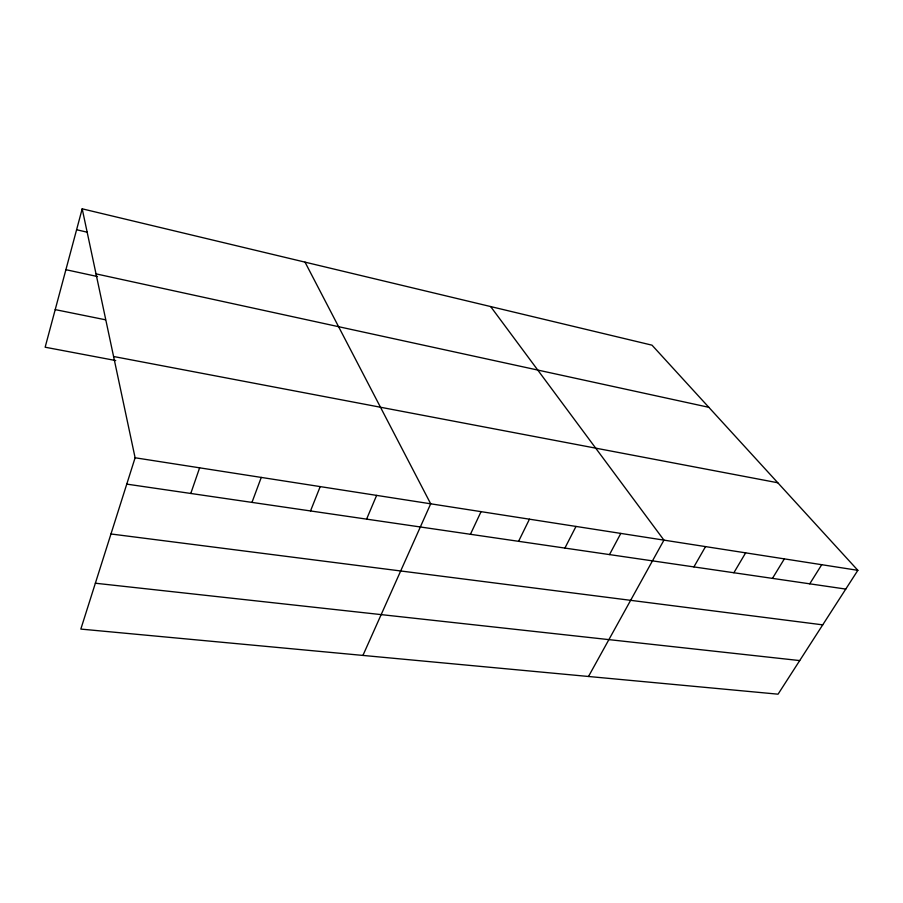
<?xml version="1.0" encoding="UTF-8"?>
<svg xmlns="http://www.w3.org/2000/svg" width="903" height="903" viewBox="0 0 903 903"><rect width="100%" height="100%" fill="white"/><g stroke="black" fill="none" stroke-linecap="round" stroke-linejoin="round"><path stroke-width="1.35" d="M82.196 208.819L135.111 457.776L80.83 629.086L778.059 694.181L857.85 570.324L652.011 345.172L82.196 208.819L45.15 347.215L115.719 360.545M190.781 493.467L199.619 467.822M251.971 502.395L261.26 477.416M310.519 510.94L320.204 486.604M366.595 519.123L376.63 495.386M362.927 655.42L430.697 503.806L305.022 262.141M470.429 534.283L481.062 511.651M518.582 541.315L529.451 519.191M564.906 548.076L576.001 526.438M609.502 554.589L620.801 533.413M588.496 676.482L663.942 540.129L490.634 306.546M693.91 566.903L705.536 546.608M733.879 572.739L745.641 552.85M772.471 578.371L784.346 558.878M809.743 583.823L821.73 564.702M95.368 583.225L799.708 660.578M110.967 533.978L822.712 624.853M126.77 484.121L845.772 589.083M135.111 457.776L857.85 570.324M113.586 356.504L777.799 482.766M55.218 309.616L105.459 319.786M65.896 269.692L97.49 276.544M96.023 273.869L708.821 407.309M76.597 229.734L87.388 232.24"/></g></svg>
